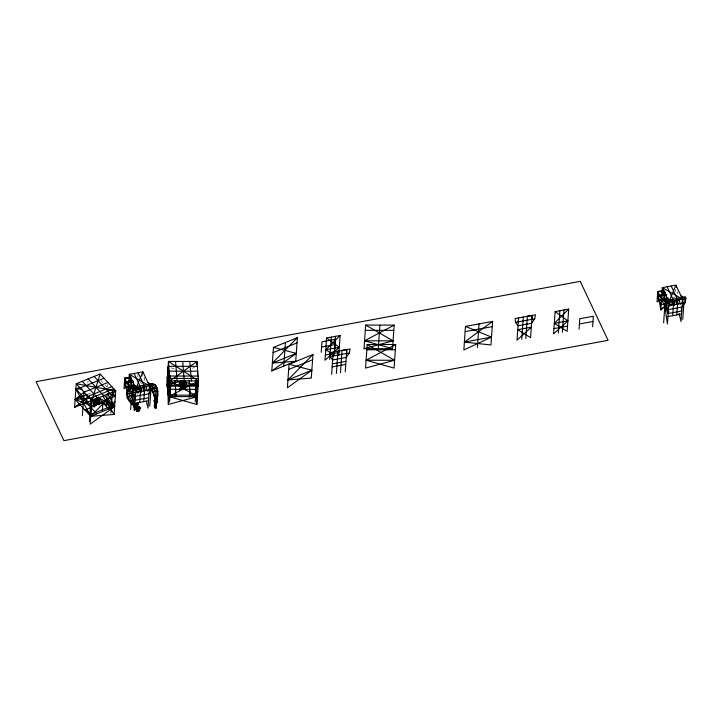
<?xml version="1.0" encoding="UTF-8"?>
<svg xmlns="http://www.w3.org/2000/svg" width="722" height="722" viewBox="0 0 722 722"><rect width="100%" height="100%" fill="white"/><g stroke="black" fill="none" stroke-linecap="round" stroke-linejoin="round"><path stroke-width="0.54" stroke-dasharray="3.61 2.71" d="M87.894 383.075L88.039 380.981M107.641 386.649L107.786 384.555M137.866 376.857L138.073 373.761M142.595 376.144L142.821 372.922M675.467 291.562L675.621 289.423M137.577 394.42L138.615 391.929M672.85 298.168L675.097 296.923M87.091 394.591L91.162 392.948M192.404 368.202L194.489 367.453M171.051 367.805L175.022 369.312M140.294 382.335L142.072 383.635M101.197 380.801L102.605 382.335M105.439 385.404L106.856 386.929M677.371 291.607L677.859 293.755M144.111 377.245L145.077 381.559"/><path stroke-width="1.08" d="M185.392 385.124L184.498 387.398L182.621 388.508L180.536 387.389L179.634 384.375L180.166 386.378L180.067 384.411L180.383 384.997L180.68 386.261L180.166 386.378L179.255 384.492L179.417 382.182L181.096 381.207L181.61 381.992L180.076 383.003L180.383 384.997L179.643 385.747L179.417 382.182L181.087 382.218M154.445 405.52C157.784 399.031 151.782 407.957 155.6 407.316L157.116 400.954L154.698 400.15L154.553 405.701L157.089 401.324L156.132 404.961C154.102 415.61 158.28 397.317 157.513 393.364M185.274 389.348C185.419 386.938 185.247 391.703 185.392 389.293M92.93 401.459L94.6 401.694L92.849 399.392L93.255 401.631L94.068 402.668L95.394 402.768L93.291 399.221L93.147 403.535L96.793 404.329L98.165 401.594L98.761 397.605L99.474 401.252L97.939 399.428M182.143 388.427L181.7 389.302L179.986 388.607L180.843 387.651L182.143 388.427L181.403 388.364M93.878 401.279L93.905 399.907L94.808 399.537M97.822 399.122L97.578 397.741M182.675 382.976L183.496 382.976M155.095 399.943L153.389 391.685L151.43 388.887L150.059 385.052C156.277 387.822 155.591 395.187 155.356 400.809L156.439 400.475C157.17 402.858 154.643 412.19 155.979 405.105C157.694 398.625 156.999 391.297 155.438 384.79L151.665 383.653L149.95 384.05L151.665 383.653L155.438 384.79C158.894 389.456 157.919 395.403 156.909 400.71L154.797 401.486L154.291 401.306L154.698 400.15L154.21 400.511L156.746 400.737L156.114 407.695L155.374 407.722M180.717 385.747L179.255 384.492L181.321 386.27L182.594 388.508L183.18 381.035L183.081 383.409M139.77 410.286L138.922 410.394L137.063 407.903L137.875 407.479L139.716 409.771C135.781 407.325 127.749 398.111 129.121 391.414L132.649 387.236L133.507 387.1M154.21 400.872L154.526 400.421L155.059 400.692L154.291 401.306L155.645 400.575L156.566 400.954L156.042 407.569L155.672 405.222L155.844 407.912L155.194 408.138L156.178 407.605L155.699 407.695M154.95 407.578L154.905 400.087L155.004 401.432M133.408 389.14L133.245 392.236L131.909 395.647L133.308 401.206L135.185 404.528L136.873 403.436L138.597 403.751L137.171 404.735L133.796 404.97C129.843 400.854 124.563 394.997 128.408 389.122L132.649 387.236M154.842 407.506L155.6 407.316L155.654 404.248L156.602 401.495L156.827 402.389M97.876 397.362L98.526 398.03L98.255 400.232L96.811 404.32L95.746 402.578L95.701 400.502L97.849 398.454M98.49 397.1L99.365 399.844L98.255 400.232L98.165 401.594L96.577 404.094M93.517 399.627L74.583 407.298L76.234 383.725L100.141 374.032L115.719 390.882L114.076 414.455L90.71 416.287L75.133 399.437L84.988 391.378M82.371 415.719L84.023 392.154L107.93 382.461M86.541 402.452L87.019 395.575M89.411 421.549L90.981 399.104M90.43 415.349L90.972 407.497M100.141 374.032L91.811 400.575L90.16 424.139L114.627 406.594L107.731 393.914M95.764 405.583L95.133 404.112L95.674 403.95L96.567 405.349L94.627 405.313L95.133 404.112L94.42 404.961M96.216 405.448L95.674 403.95L95.629 404.609L96.297 404.41M97.614 403.806L98.12 402.903C99.04 402.695 100.304 405.448 99.004 404.618M98.481 404.537L98.12 402.903L98.427 403.851C99.591 405.295 98.941 402.56 98.734 403.878M98.95 401.324L97.903 398.147L98.12 398.986L97.389 398.842M102.38 410.502L102.93 402.65M106.287 406.026L107.127 393.977M110.935 412.831L112.424 391.505M131.007 377.001L124.744 378.157L124.013 388.635L128.507 386.144L133.543 381.144M128.218 390.331L129.337 374.357L142.902 371.857L149.553 385.963L149.264 389.871M130.619 409.618L131.088 402.939M136.774 392.732L133.254 385.268L133.471 382.173M134.716 406.45L134.418 410.701L133.615 405.222M139.689 402.371L140.727 387.561L134.084 373.482M141.485 392.019L141.711 388.878L140.763 386.884M143.759 401.64L144.797 386.812L138.146 372.732M149.743 406.089L150.988 388.283M167.567 394.726L169.21 371.162L197.711 371.189L197.494 374.33M170.464 377.164L167.342 377.155L169.616 386.117L198.108 386.144L196.98 381.667L197.377 396.622L168.334 404.446L169.977 380.882L168.443 361.442L196.944 361.469L198.478 380.909L196.826 404.473L168.885 396.595L166.8 385.016L168.443 361.442L198.478 380.909L168.885 396.595L167.342 377.155L170.473 376.036M169.562 402.019L171.06 380.693M175.031 397.163L175.581 389.311M180.708 389.212L180.843 387.651L181.005 389.239L181.448 387.705L181.312 389.266M184.922 386.27L185.392 384.411L186.213 384.492L185.446 386.378L184.922 386.27L185.581 383.003L184.57 381.207L186.141 382.191L186.213 384.492L182.621 388.508L183.523 383.111L185.437 380.494L184.309 382.705L183.099 383.111L183.018 382.082M184.002 389.266L183.812 387.714L185.094 388.246L184.985 389.185L183.099 388.797L183.812 387.714L183.036 388.427M184.606 389.221L184.408 387.66L184.363 388.31L185.094 388.246M189.281 397.181L189.832 389.329M195.608 380.557L195.292 385.043L197.377 396.622L168.885 396.595L168.082 366.686L169.616 386.117M196.727 364.619L196.944 361.469L169.977 380.882L197.377 396.622L196.095 380.422M195.211 402.046L196.709 380.72M196.059 394.763L196.98 381.667M271.815 370.937L273.457 347.363L297.374 337.67L295.722 361.244L271.815 370.937L296.273 353.392L273.457 347.363M283.764 366.09L285.416 342.517M289.044 364.213L287.392 387.777L311.85 370.233L289.044 364.213L312.951 354.52L311.299 378.093L287.943 379.925L312.951 354.52M321.245 352.273L321.976 341.795L335.54 339.295L334.809 349.773M326.561 337.995L325.008 360.251L339.304 347.273L326.561 337.995L340.125 335.495L338.717 355.657M329.755 359.375L331.308 337.12M331.651 374.339L333.23 352.074L350.107 348.961L349.349 352.977L346.226 357.435L332.661 359.935L330.08 356.533L329.873 352.697L333.23 352.074L332.932 356.009M335.378 336.371L334.078 354.962L325.739 349.782L340.125 335.495M336.398 373.464L337.95 351.208M340.468 372.714L342.02 350.45L346.786 349.601L346.497 353.509M345.215 371.839L346.786 349.601M364.023 348.654L365.675 325.08L394.176 325.117L392.524 348.681L364.023 348.654L393.075 340.829L365.675 325.08M367.209 344.52L365.558 368.085L394.609 360.26L367.209 344.52L395.71 344.547L394.059 368.112L366.108 360.233L395.71 344.547M378.274 348.663L379.925 325.099M465.482 326.398L463.84 349.971L491.52 337.111L465.482 326.398L492.612 321.398L490.969 344.963L464.39 342.111L492.612 321.398M477.404 347.472L479.047 323.898M521.762 339.286L523.315 317.03L535.471 314.792L534.704 318.808L531.582 323.257L518.017 325.766L515.445 322.355L515.228 318.519L523.315 317.03M525.824 338.537L527.385 316.281L532.141 315.433L531.861 319.332M555.137 311.588L553.584 333.844L567.88 320.875L555.137 311.588L568.701 309.088L567.149 331.344L554.316 323.375L568.701 309.088M558.332 332.968L559.884 310.713M562.402 332.219L563.954 309.964M579.053 329.232L579.784 318.754L593.349 316.254L592.618 326.723M664.023 290.289L657.769 291.435L657.029 301.913L661.533 299.422L665.846 295.136M682.29 303.15L682.579 299.242L675.918 285.136L662.354 287.636L660.801 309.891L664.854 306.462L667.444 323.979L669.023 301.715L685.9 298.601L685.656 296.868L664.357 300.794L665.666 302.337L665.874 306.173L668.455 309.576L682.019 307.076L685.142 302.626L685.9 298.601M663.635 322.896L665.197 300.641M666.496 295.451L666.28 298.547L669.799 306.011M672.714 315.649L673.743 300.848L667.101 286.76M674.51 305.298L674.871 300.063M676.776 314.918L677.814 300.099L671.171 286.011M682.768 319.368L684.321 297.112M97.019 397.93L96.874 399.717M155.6 407.316L156.746 400.737M182.964 382.84L182.792 386.748L181.321 386.27L181.24 384.113L179.634 382.705L181.61 381.992L180.563 380.494L182.657 382.29L185.031 381.351M135.7 392.371L135.998 388.436L152.874 385.322L152.631 383.581L131.341 387.506L132.64 389.059L132.857 392.894L135.429 396.297L148.994 393.797L152.116 389.338L152.874 385.322M518.297 321.832L518.595 317.906L517.006 340.161L531.311 327.192L517.746 329.692L530.571 337.661L532.141 315.433M668.725 305.65L669.014 301.742L675.918 285.136L676.406 287.293M130.014 400.9L138.137 411.206L138.859 410.791C136.332 405.493 129.418 403.778 127.262 397.894L126.648 393.923L128.408 389.122L129.59 389.456M96.54 398.156L97.488 400.529L97.127 403.21L97.831 401.865L97.632 398.734L98.526 397.326L97.84 398.824L95.512 398.544L96.721 399.104L98.553 398.048L98.607 397.317L97.416 398.174L97.84 398.824L98.237 397.849M97.335 402.506L97.181 398.923L97.344 402.497L93.255 401.631L95.43 402.253M138.832 411.161L138.137 411.206L136.53 408.571L130.583 402.533L131.765 400.602L133.471 400.25M135.041 406.712L137.054 411.26L137.622 410.98C134.22 408.462 137.37 407.939 138.859 410.791C136.792 413.146 136.287 401.793 136.9 411.233L133.453 405.683L134.283 404.564L136.702 403.445L138.425 403.417L138.516 404.212L136.873 403.436L134.283 404.564L133.859 406.405L137.55 411.314L136.891 408.76M155.799 407.948L156.132 404.961L155.474 404.988M142.902 371.857L135.98 388.436L134.942 403.264L148.506 400.764M182.792 381.035L182.513 382.732L183.731 382.732L183.578 381.035L182.792 381.035L181.89 381.965L182.44 383.102L184.309 382.705L183.578 381.035M99.275 400.566L98.255 400.232L99.474 401.252L99.365 399.844M154.86 402.298L156.566 400.954L154.553 405.701C153.732 404.356 156.448 405.195 154.481 405.358L154.761 403.381M154.553 405.701L154.842 403.733L155.645 403.517M133.859 406.405L133.525 405.304L134.536 406.035L134.445 405.033L140.014 408.02C137.875 403.905 136.205 409.636 138.66 410.809L134.536 406.035L133.859 406.405L133.453 405.683L134.743 405.52C137.821 407.948 143.353 410.249 137.162 405.547L137.009 404.744C139.49 404.546 138.137 402.75 136.359 403.67L137.694 406.585L140.23 408.138L137.36 405.529L136.873 403.436M131.828 394.763L132.126 393.003L126.648 393.923M155.004 403.318L154.869 405.62L155.167 404.013M138.425 403.417L138.254 404.239L136.575 404.591L136.359 403.67M155.203 405.421L156.566 400.954M186.213 384.492L185.843 385.756L185.175 385.007L186.141 382.191L184.435 382.218M154.481 405.358L154.842 403.733M139.4 408.336L139.842 407.668L139.671 408.417L137.505 407.136L138.055 406.45M139.671 408.417L139.842 407.668L134.445 405.033L138.335 403.769M137.676 407.497L139.508 410.304C137.785 410.701 140.519 408.86 139.436 410.439C133.624 403.011 138.895 416.558 136.638 408.914M157.36 397.596L157.576 396.703L156.8 395.981L154.391 396.396L155.32 396.513M154.905 400.087L154.607 401.224L154.526 400.421M137.694 406.585L136.693 408.724M138.254 406.432L137.712 407.849M133.561 405.972L134.283 404.564L137.027 404.085M184.498 387.398L185.283 385.16L186.005 385.07L186.014 382.705L184.182 381.992L185.581 383.003L182.819 384.745L181.24 384.113L184.309 382.705L181.827 382.705L180.735 381.234M133.57 389.122L133.245 392.236L129.121 391.414L127.938 389.862L131.332 387.407L132.252 387.705M154.21 400.511L154.291 401.306L155.392 400.159L155.645 400.575L155.104 402.235L156.178 405.331M156.909 400.71L156.683 401.468L157.116 400.954L156.439 400.475L155.383 401.107M134.319 406.54L134.743 405.52L134.319 406.54L136.25 408.851M140.456 387.506L138.615 391.929L128.507 386.144L133.254 385.268M668.987 311.57L668.175 313.501L681.739 311.002L681.252 308.854M673.482 300.794L671.631 305.216L661.533 299.422L668.31 298.168M138.922 410.394L139.12 409.915M133.922 404.943L139.175 410.466L139.454 409.789M155.42 403.318L154.869 405.62M154.95 398.002L153.01 392.551L153.389 391.685L154.986 390.999L157.938 391.441M154.716 391.613L154.986 390.999M133.444 388.806C128.363 393.562 132.64 399.744 135.185 404.528M155.483 406.901L155.158 407.425L155.69 407.073L155.104 406.91M98.183 404.69L99.239 404.121L98.183 404.69L97.046 404.103L97.66 403.147L98.715 404.41L98.472 403.255L97.046 404.103M182.576 388.246L182.756 386.288L182.792 386.748L184.2 386.27L184.588 384.122L183.045 383.003L182.937 384.745M134.283 404.564L133.796 404.97M155.104 404.934L154.761 405.439L155.302 405.141M157.089 401.324L156.927 402.154M98.002 403.499L97.371 404.419L99.022 403.526L98.472 403.255M97.515 398.472L98.508 399.365L97.732 400.43L93.21 399.663L93.237 400.963M138.137 411.206L138.859 410.791M132.631 392.389L133.642 391.143M108.643 409.022L114.988 401.36M95.873 404.943L96.567 404.744L95.909 404.356L94.627 405.313L95.322 405.105M90.71 416.287L115.719 390.882L76.234 383.725L91.811 400.575L114.627 406.594L90.71 416.287L75.864 388.968L79.853 387.353M295.722 361.244L272.365 363.076L297.374 337.67M181.096 381.207L180.031 382.218L180.076 383.003L181.15 383.003M183.623 389.302L184.985 389.185M156.132 404.961L155.573 407.867M132.541 392.29L138.101 387.245M671.126 300.523L660.801 309.891L657.769 291.435L665.485 292.184L659.646 295.433L665.91 294.278M137.785 407.217L140.23 408.138M137.054 411.26L136.088 409.094M184.462 388.68L185.22 388.617L183.902 388.138L183.099 388.797L183.866 388.725M94.6 401.694L93.869 402.01L94.068 402.668L93.409 399.78L94.609 398.851M180.31 389.176L181.7 389.302M136.918 408.706L138.362 410.89M155.51 408.056L155.871 405.448M74.583 407.298L89.438 396.64M190.256 396.613L197.747 391.387M97.506 398.779L98.553 398.048L96.477 398.896L97.84 398.824M137.288 408.345L136.53 408.571M135.889 409.076L136.593 408.778M131.494 379.447L126.63 382.146L132.884 380.99M155.762 404.717L155.654 404.248L155.086 404.645M392.524 348.681L364.574 340.793L394.176 325.117M130.583 402.533L131.359 402.127M139.175 410.466L139.581 410.105L138.335 408.598M80.124 387.94L104.04 378.247M111.811 392.29L115.358 396.116L91.441 405.809L75.133 399.437L87.091 394.591M87.913 396.36L111.829 386.667M89.862 398.472L113.778 388.779M91.811 400.575L115.719 390.882M97.614 398.4L98.526 398.03L98.616 400.069M97.335 398.652L98.354 398.246M93.147 403.535L94.248 404.031L93.869 402.01L95.394 402.768M84.871 409.97L94.961 405.881M98.95 404.266L108.778 400.277M89.546 415.024L113.453 405.331M273.096 352.607L297.004 342.914M272.365 363.076L296.273 353.392M288.674 369.447L312.581 359.755M287.943 379.925L311.85 370.233M95.674 405.611L96.567 405.349M157.188 388.12L151.512 389.429L149.887 388.147L149.382 386.207M98.345 399.474L99.104 399.257M181.321 381.099L166.8 385.016L179.949 385.025M155.438 405.448L156.277 405.222M154.869 407.289L155.69 407.073M155.203 407.966L155.898 407.786M180.193 386.026L180.699 385.918M180.184 386.198L180.69 386.089M132.64 389.059L140.727 387.561M665.666 302.337L673.743 300.848M132.722 381.857L124.374 383.391L128.146 391.378M321.606 347.038L335.17 344.529M325.739 349.782L339.304 347.273M126.26 387.389L135.655 385.656M132.983 390.485L141.711 388.878M325.369 355.016L338.934 352.517M132.857 392.894L152.116 389.338M330.08 356.533L349.349 352.977M465.121 331.633L492.251 326.633M515.445 322.355L534.704 318.808M666.794 294.946L657.399 296.679L661.162 304.657L674.727 302.157L673.788 300.162M659.285 300.668L668.671 298.935M132.803 399.753L131.828 393.183L135.149 400.223L148.714 397.723M332.382 363.861L345.946 361.361M554.316 323.375L567.88 320.875M464.39 342.111L491.52 337.111M332.174 366.902L345.739 364.402M665.874 306.173L685.142 302.626M553.945 328.609L567.51 326.109M579.414 323.988L592.979 321.489M667.967 316.543L681.532 314.043M98.986 400.809L99.51 400.737L98.255 400.232M98.977 400.981L99.501 400.9M98.968 401.152L99.492 401.071M137.803 403.878L138.597 403.751M137.36 405.529L134.445 405.033M137.46 406.874L140.014 408.02M137.063 407.903L137.523 407.867M138.146 411.053L138.696 411.008M180.383 384.997L179.561 385.061L180.68 386.261M75.133 399.437L91.062 398.192M365.305 330.324L393.806 330.351M364.574 340.793L393.075 340.829M366.839 349.755L395.34 349.782M366.108 360.233L394.609 360.26M168.831 366.307L197.323 366.334M169.598 376.018L198.099 376.054M169.787 378.445L198.288 378.481M169.977 380.882L198.478 380.909M182.513 382.732L183.731 382.732M185.428 385.034L195.292 385.043L184.543 382.01M184.435 386.613L184.994 386.613M168.307 389.302L179.968 389.311M185.446 389.32L196.799 389.329M168.767 395.133L197.268 395.16M82.191 389.176L75.864 388.968L91.441 405.809M154.291 397.335L155.104 397.371M185.175 385.007L186.005 385.07L185.446 386.378L185.283 385.16L185.482 385.864L184.958 385.756M180.067 388.246L180.798 388.31M180.762 388.671L179.986 388.607L181.412 388.129L181.727 388.761M127.442 394.564L124.744 378.157L131.368 378.797M156.629 396.685L157.558 396.802M154.526 400.791L155.465 401.107L155.392 400.159M184.949 385.927L185.473 386.035M184.94 386.089L185.464 386.207M131.909 395.647L130.926 395.439L127.641 397.028L127.262 397.894L128.236 398.102M183.045 383.012L181.827 382.705L183.099 383.111L183.036 382.362M93.409 399.78L93.905 399.907M169.499 377.759L167.342 377.155L168.334 404.446M665.81 300.731L661.533 299.422L671.613 305.686M132.794 387.452L128.507 386.144L131.26 387.849M137.55 411.314L136.323 409.076M108.219 393.337L115.358 396.116M152.73 385.241L155.501 386.55L153.786 388.174L151.43 388.887L149.887 388.147M681.008 295.921L683.463 297.265M147.983 382.642L150.438 383.987M98.499 397.605L114.627 406.594L104.004 395.105M657.769 291.435L668.175 313.501L662.354 287.636L682.579 299.242L681.008 321.48L679.041 313.294M132.243 387.29L129.337 374.357L149.553 385.963L147.983 408.201L146.259 401.035M133.092 388.987L138.588 392.407M97.632 398.734L98.508 399.365M138.119 406.811L139.924 408.399M94.167 376.46L109.744 393.3M88.183 378.879L103.769 395.728M107.587 400.764L113.426 407.082M98.436 397.786L108.778 408.968M82.209 381.306L97.786 398.147M81.243 396.965L96.82 413.814M86.062 409.482L91.911 415.8M131.332 387.407L132.225 388.409M103.093 396.396L114.076 414.455M151.512 389.429L153.01 392.551M676.523 299.937L678.418 303.962M671.74 300.749L673.87 305.262M662.354 287.636L669.014 301.742M143.498 386.658L145.393 390.683M138.723 387.47L140.844 391.983M129.337 374.357L135.989 388.463M124.744 378.157L129.933 389.158M95.909 404.356L95.945 405.529L95.367 404.51M182.72 387.425L182.44 383.102L181.114 381.342M97.181 398.923L97.587 400.493M675.837 299.991L676.821 304.079M142.812 386.712L144.048 391.829M137.009 404.744L136.702 403.445L138.254 404.239L138.164 403.445M679.068 299.152L680.286 304.54M146.052 385.864L147.261 391.261M133.209 391.604L135.149 400.223M180.067 385.151L180.536 387.389L180.482 386.604M673.184 300.217L674.023 305.343M140.158 386.938L141.007 392.064M184.498 388.084L184.3 389.239L183.902 388.138M137.893 403.58L137.956 404.149M154.887 400.448L154.941 401.017M197.684 380.747L198.108 386.144M195.382 389.329L195.951 396.622M189.814 361.469L191.357 380.9M189.137 380.494L190.409 396.613M182.693 361.46L184.227 380.891M175.572 361.451L177.107 380.882M174.886 380.476L176.159 396.604M169.733 389.302L170.311 396.595M195.96 380.332L196.826 404.473M179.625 389.14C179.679 391.82 179.814 387.254 179.625 389.14M94.013 405.502L94.69 406.838L94.013 405.502M97.407 401.811L96.938 402.001L97.569 402.686L97.407 401.811M580.244 281.354L36.1 381.676L63.915 440.646L608.059 340.324L580.244 281.354"/></g></svg>
